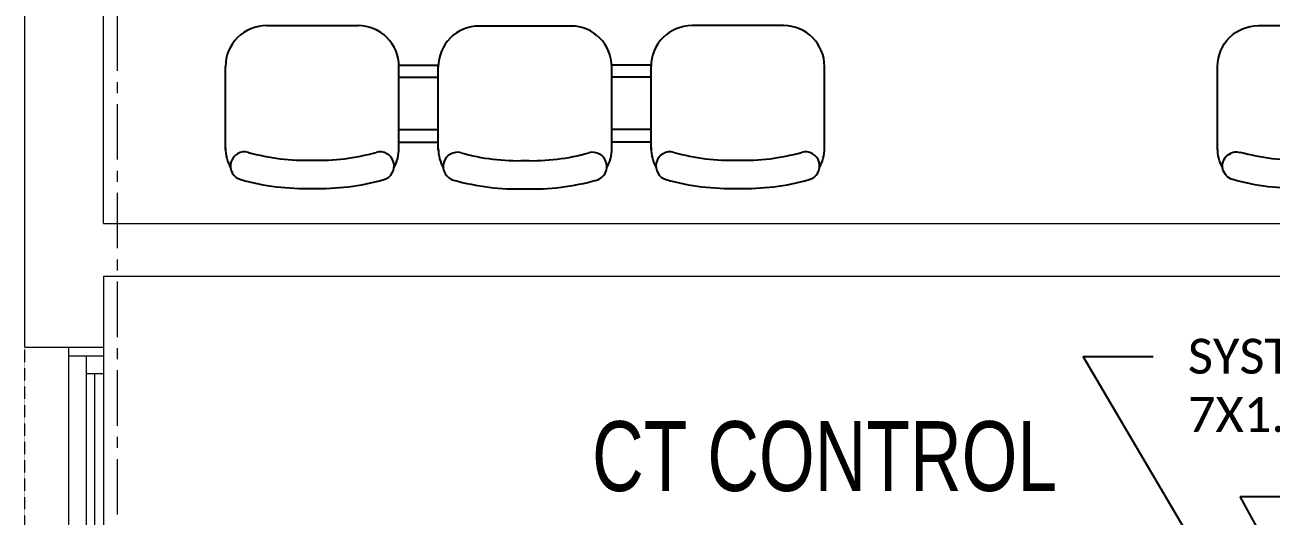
# Model space of a CAD drawing. Header units: millimetres. Extents: x 26027 to 581921, y 7230 to 233891.
# Drawn here: x 451188 to 454758, y 151523 to 152929 of the extents above; entities that cross this region are included whole.
import ezdxf
from ezdxf import colors
from ezdxf.entities.mleader import LeaderData, LeaderLine
from ezdxf.math import Vec2, Vec3

# ---------------------------------------------------------------- set-up
doc = ezdxf.new("R2010")
doc.units = ezdxf.units.MM
doc.header["$LTSCALE"] = 5
doc.linetypes.add('CENTER', pattern=[50.8, 31.75, -6.35, 6.35, -6.35])
doc.linetypes.add('HIDDEN2', pattern=[0.1875, 0.125, -0.0625])
for name, color, linetype, lineweight in [('72_EGR_BASE_TEXT', 7, 'Continuous', 5), ('Aluminum', 7, 'Continuous', 5), ('Medical Equipment and Furniture', 163, 'Continuous', 0), ('Proj', 7, 'HIDDEN2', 5), ('Walls', 32, 'Continuous', 5)]:
    doc.layers.add(name, color=color, linetype=linetype, lineweight=lineweight)
doc.layers.add('axes', color=9, linetype='Continuous')
doc.layers.add('GE-ARCHITECTURAL_ELEMENTS', color=8, linetype='Continuous')
doc.layers.add('E-POWR', color=7, linetype='Continuous', lineweight=9, true_color=0x4e7e3e)
doc.layers.add('GE-DESIGNER_WARNING', color=1, linetype='Continuous', plot=False)
doc.styles.get("Standard").update_dxf_attribs({"font": 'calibri.ttf'})
doc.styles.add('X3G_ENTITY_2587EA', font='swisscl.ttf', dxfattribs={"height": 200})

# ---------------------------------------------------------------- blocks, each defined once
blk = doc.blocks.new('3seater')
at = {"layer": 'GE-ARCHITECTURAL_ELEMENTS'}
for p, q in [((-958973.1, -382949.7, 0), (-958973.1, -383188.2, 0)), ((-958476.3, -382949.7, 0), (-958476.3, -383188.2, 0)), ((-958476.3, -382949.7, 0), (-958476.3, -383165.8, 0)), ((-958363.6, -382948.4, 0), (-958363.6, -383187, 0)), ((-957866.8, -382948.4, 0), (-957866.8, -383164.5, 0)), ((-957866.8, -382948.4, 0), (-957866.8, -383187, 0)), ((-957754.1, -382949.7, 0), (-957754.1, -383188.2, 0)), ((-957754.1, -382949.7, 0), (-957754.1, -383165.8, 0)), ((-957257.3, -382949.7, 0), (-957257.3, -383188.2, 0)), ((-958476.3, -382971.4, 0), (-958363.6, -382971.4, 0)), ((-957754.1, -382971.4, 0), (-957866.8, -382971.4, 0)), ((-958476.3, -383007.5, 0), (-958363.6, -383007.5, 0)), ((-957754.1, -383007.5, 0), (-957866.8, -383007.5, 0)), ((-958476.3, -383157.4, 0), (-958363.6, -383157.4, 0)), ((-957754.1, -383157.4, 0), (-957866.8, -383157.4, 0)), ((-958476.3, -383192.2, 0), (-958363.5, -383192.2, 0)), ((-957754.1, -383192.2, 0), (-957866.9, -383192.2, 0)), ((-958856, -383305.4, 0), (-958593.5, -383305.4, 0)), ((-958246.5, -383304.2, 0), (-957984, -383304.2, 0)), ((-957374.4, -383305.4, 0), (-957636.9, -383305.4, 0))]:
    blk.add_line(p, q, dxfattribs=at)
for centre, radius, start, end in [((-958744.2, -383526.3, 0), 687.4, 88.3753, 105.639), ((-958705.2, -383526.3, 0), 687.4, 74.361, 91.6247), ((-958134.7, -383525, 0), 687.4, 88.3753, 105.639), ((-958095.7, -383525, 0), 687.4, 74.361, 91.6247), ((-957525.2, -383526.3, 0), 687.4, 88.3753, 105.639), ((-957486.2, -383526.3, 0), 687.4, 74.361, 91.6247), ((-958918.6, -382903.3, 0), 40.5, 105.639, 285.639), ((-958530.8, -382903.3, 0), 40.5, 254.361, 74.361), ((-958309.1, -382902.1, 0), 40.5, 105.639, 285.639), ((-957921.3, -382902.1, 0), 40.5, 254.361, 74.361), ((-957699.6, -382903.3, 0), 40.5, 105.639, 285.639), ((-957311.8, -382903.3, 0), 40.5, 254.361, 74.361), ((-958856, -382954.9, 0), 117.2, 151.0301, 180), ((-958744.2, -383526.3, 0), 606.4, 88.1581, 105.639), ((-958705.2, -383526.3, 0), 606.4, 74.361, 91.8419), ((-958593.5, -382954.9, 0), 117.2, 0, 28.9699), ((-958246.5, -382953.6, 0), 117.2, 151.0301, 180), ((-958134.7, -383525, 0), 606.4, 88.1581, 105.639), ((-958095.7, -383525, 0), 606.4, 74.361, 91.8419), ((-957984, -382953.6, 0), 117.2, 0, 28.9699), ((-957636.9, -382954.9, 0), 117.2, 151.0301, 180), ((-957525.2, -383526.3, 0), 606.4, 88.1581, 105.639), ((-957486.2, -383526.3, 0), 606.4, 74.361, 91.8419), ((-957374.4, -382954.9, 0), 117.2, 0, 28.9699), ((-958856, -383188.2, 0), 117.2, 180, 270), ((-958593.5, -383188.2, 0), 117.2, 270, 0), ((-958246.5, -383187, 0), 117.2, 180, 270), ((-957984, -383187, 0), 117.2, 270, 0), ((-957636.9, -383188.2, 0), 117.2, 180, 270), ((-957374.4, -383188.2, 0), 117.2, 270, 0)]:
    blk.add_arc(centre, radius, start, end, dxfattribs=at)

msp = doc.modelspace()

# ---------------------------------------------------------------- linework, layer by layer
at = {"layer": 'Aluminum'}
for p, q in [((451313.1, 152006.3, 2.4), (451313.1, 150506.3, 2.4)), ((451313.1, 151981.3, 2.4), (451413.1, 151981.3, 2.4)), ((451363.1, 151981.3, 2.4), (451363.1, 150531.3, 2.4)), ((451413.1, 152006.3, 2.4), (451413.1, 150506.3, 2.4)), ((451363.1, 151931.3, 2.4), (451413.1, 151931.3, 2.4)), ((451388.1, 150581.3, 2.4), (451388.1, 151931.3, 2.4))]:
    msp.add_line(p, q, dxfattribs=at)
at = {"layer": 'axes', "linetype": 'CENTER', "lineweight": 0}
msp.add_line((451453.1, 120285.6, 2.4), (451453.1, 160790.3, 2.4), dxfattribs=at)
at = {"layer": 'Proj'}
msp.add_line((451188.1, 150506.3, 2.4), (451188.1, 152006.3, 2.4), dxfattribs=at)
at = {"layer": 'Walls'}
for p, q in [((451188.1, 152006.3, 2.4), (451188.1, 153789.1, 2.4)), ((451413.1, 152360.3, 2.4), (451413.1, 153789.1, 2.4)), ((451413.1, 152360.3, 2.4), (459449.8, 152360.3, 2.4)), ((451413.1, 152210.3, 2.4), (459299.8, 152210.3, 2.4)), ((451413.1, 152210.3, 2.4), (451413.1, 152006.3, 2.4)), ((451188.1, 152006.3, 2.4), (451413.1, 152006.3, 2.4)), ((451188.1, 152006.3, 2.4), (451413.1, 152006.3, 2.4))]:
    msp.add_line(p, q, dxfattribs=at)

# ---------------------------------------------------------------- block references
at = {"layer": 'Medical Equipment and Furniture', "rotation": 180}
msp.add_blockref('3seater', (-505494.4, -230378, 2.4), dxfattribs=at)
at = {"layer": 'Medical Equipment and Furniture', "xscale": -1, "rotation": 180}
msp.add_blockref('3seater', (1413578.1, -230378, 2.4), dxfattribs=at)

# ---------------------------------------------------------------- texts
at = {"layer": '72_EGR_BASE_TEXT', "insert": (453479.1, 151794.7, 4.7), "char_height": 200, "attachment_point": 2, "style": 'X3G_ENTITY_2587EA'}
msp.add_mtext('CT CONTROL', dxfattribs=at)
at = {"layer": 'GE-DESIGNER_WARNING', "insert": (453479.1, 151794.7, 4.7), "char_height": 200, "attachment_point": 2, "style": 'X3G_ENTITY_2587EA'}
msp.add_mtext('CT CONTROL', dxfattribs=at)

# ---------------------------------------------------------------- leaders
at = {"layer": 'E-POWR'}
ml = msp.add_multileader_mtext('Standard', dxfattribs=at)
ml.set_content('SYSTEM REMOTE CONTROL CONNECTED BY 7X1.5MM2 CABLE PLACED 1.50M ABOVE FLOOR', color=256)
ml.set_leader_properties()
ml.build(insert=Vec2(0, 0))
ml.multileader.update_dxf_attribs({"text_right_attachment_type": 6, "dogleg_length": 200, "arrow_head_size": 100})
ctx = ml.context
ctx.base_point, ctx.char_height, ctx.arrow_head_size, ctx.landing_gap_size, ctx.plane_origin = Vec3(454420, 151980, 2.4), 100, 100, 100, Vec3(460979.2, 149103.3, 2.4)
ctx.right_attachment = 6
notes = []
notes.append((ctx, [(0, (1, 1, 0), (454220, 151980, 2.4), (1, 0), 200, [(0, [(455350, 150057.5, 2.4)], 0, [])])]))
ctx.mtext.insert, ctx.mtext.width, ctx.mtext.flow_direction = Vec3(454520, 152030.7, 2.4), 3370.454, 5
ml = msp.add_multileader_mtext('Standard', dxfattribs=at)
ml.set_content('SYSTEM EMERGENCY OFF (SEO1) CONNECTED BY 3X1.5MM2 CABLE PLACED 1.50M ABOVE FLOOR', color=256)
ml.set_leader_properties()
ml.build(insert=Vec2(0, 0))
ml.multileader.update_dxf_attribs({"text_right_attachment_type": 6, "dogleg_length": 200, "arrow_head_size": 100})
ctx = ml.context
ctx.base_point, ctx.char_height, ctx.arrow_head_size, ctx.landing_gap_size, ctx.plane_origin = Vec3(454870, 151579.3, 2.4), 100, 100, 100, Vec3(461155.8, 149212.5, 2.4)
ctx.right_attachment = 6
notes.append((ctx, [(0, (1, 1, 0), (454670, 151579.3, 2.4), (1, 0), 200, [(0, [(455425, 150200.7, 2.4)], 0, [])])]))
ctx.mtext.insert, ctx.mtext.width, ctx.mtext.flow_direction = Vec3(454970, 151630, 2.4), 3370.454, 5
for ctx, leaders in notes:
    for number, flags, end, landing, length, lines in leaders:
        leader = LeaderData()
        leader.index, (leader.has_last_leader_line, leader.has_dogleg_vector, leader.attachment_direction) = number, flags
        leader.last_leader_point, leader.dogleg_vector, leader.dogleg_length = Vec3(end), Vec3(landing), length
        for number, points, colour, breaks in lines:
            line = LeaderLine()
            line.index, line.vertices, line.color, line.breaks = number, Vec3.list(points), colors.encode_raw_color(colour), breaks
            leader.lines.append(line)
        ctx.leaders.append(leader)

doc.saveas('drawing.dxf')
